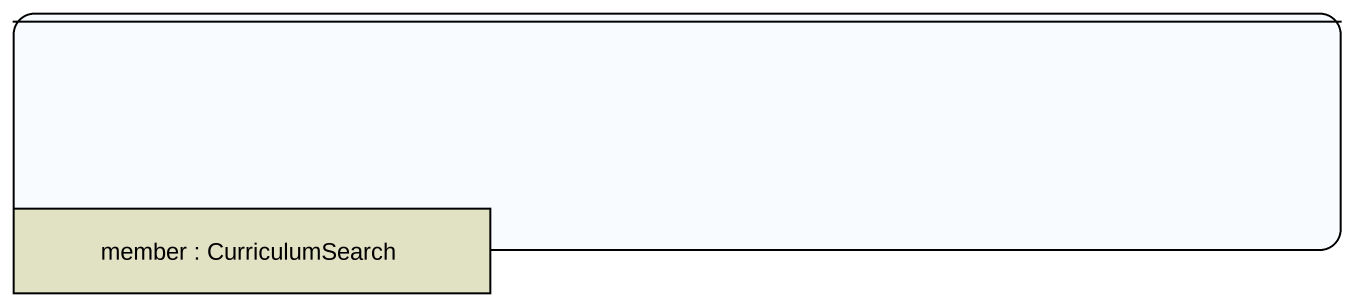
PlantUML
@startuml
hide empty description
state " " as state1 {
  state "member : CurriculumSearch" as member <<object>> #E1E1C3
}
@enduml
